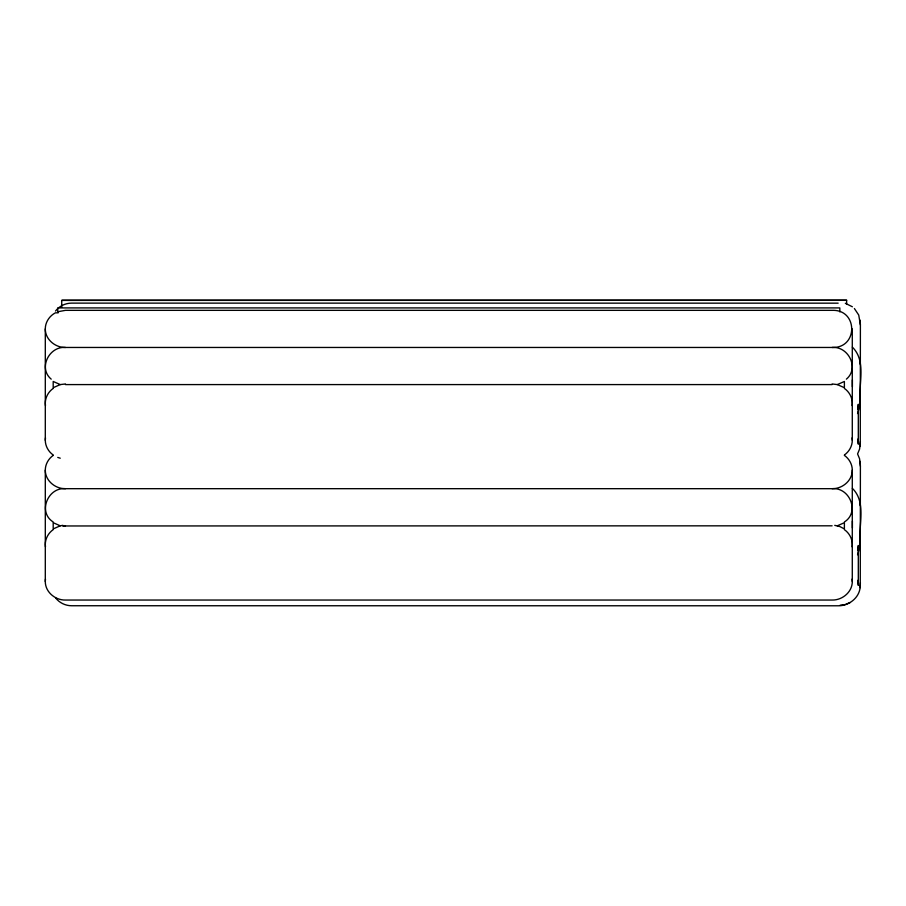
<?xml version="1.0" encoding="UTF-8"?>
<svg xmlns="http://www.w3.org/2000/svg" width="906" height="906" viewBox="0 0 906 906"><rect width="100%" height="100%" fill="white"/><g stroke="black" fill="none" stroke-linecap="round" stroke-linejoin="round"><path stroke-width="1.36" d="M61.721 307.134L61.721 300.418L62.423 300.214L846.623 300.26L846.623 304.291M852.399 386.703L852.399 379.92M852.399 527.926L852.399 521.143M860.258 403.498C857.857 385.118 867.155 361.641 852.376 347.145M860.27 443.838L860.394 324.994L858.741 315.073L854.381 308.527M860.258 544.721C857.857 526.341 867.155 502.864 852.376 488.357M860.27 585.061L860.394 466.216L859.59 458.798L857.574 453.929L859.59 449.059L860.383 441.573M857.552 413.578L860.145 404.857M860.1 446.477L860.224 444.144M857.552 554.8L860.145 546.069M55.538 597.847C59.309 602.75 65.357 605.74 71.54 605.74L838.152 605.786C849.352 605.989 860.451 597.02 860.224 585.367M860.088 406.126L860.315 402.287M860.088 547.349L860.315 543.509M860.1 587.7L860.383 582.796M53.194 454.993C48.46 451.664 45.3 446.103 45.3 440.271L45.3 328.901C45.277 322.174 49.49 315.911 55.391 312.83L58.222 312.842M45.3 440.271L45.47 437.847M844.392 455.401C849.126 458.73 852.286 464.291 852.286 470.123L852.286 581.493C852.387 592.026 842.274 600.316 832.104 600.044L65.47 600.044C55.311 600.316 45.187 592.026 45.3 581.493L45.3 470.123C45.3 464.291 48.46 458.73 53.194 455.401M45.3 581.493L45.47 579.07M57.758 311.755L65.47 310.339L832.104 310.339C858.22 309.308 858.22 348.493 832.104 347.462L65.47 347.462C49.218 346.035 37.984 368.198 51.212 379.15M852.104 405.571C853.09 398.957 849.817 392.185 844.392 388.425M852.286 328.901L852.286 440.271C852.286 446.103 849.126 451.664 844.392 454.993M852.286 470.123C852.387 480.656 842.274 488.957 832.104 488.685L65.47 488.685C47.893 487.043 37.486 512.23 53.194 521.969M852.104 546.794C853.09 540.18 849.817 533.408 844.392 529.648M857.654 409.263L858.31 404.257L858.31 444.178L857.654 439.161M857.654 550.486L858.31 545.48L858.31 585.401L857.654 580.384M55.526 311.018C59.298 306.115 65.345 303.125 71.529 303.125L838.152 303.17M846.374 379.15C859.601 368.198 848.367 346.035 832.104 347.462M53.194 388.425C47.758 392.185 44.496 398.957 45.47 405.571M53.194 529.648C47.758 533.408 44.496 540.18 45.47 546.794M844.392 521.969C860.1 512.23 849.681 487.043 832.104 488.685M845.876 604.245L850.19 602.535M60.249 384.586L53.194 387.7L53.194 381.471L60.249 384.586L65.47 383.963M60.249 525.808L53.194 528.923L53.194 522.694L60.249 525.808L62.842 525.344M837.325 384.586L844.392 381.471L844.392 387.7L837.325 384.586L832.104 383.963M837.325 525.808L844.392 522.694L844.392 528.923L839.828 526.567L834.743 525.344M846.623 300.26L61.721 300.418M845.332 604.551L840.111 605.231M62.842 525.967L832.104 525.808M65.47 384.586L832.104 384.586M65.47 347.462C55.311 347.734 45.187 339.433 45.3 328.901M65.47 488.685C55.311 488.957 45.187 480.656 45.3 470.123M62.842 525.65L65.47 525.808M57.758 457.417L60.249 458.198M845.332 303.306L852.387 306.783M852.104 437.847L852.286 440.271M852.104 579.07L852.286 581.493M860.394 324.994L860.111 320.158M860.315 364.325L860.088 360.52M860.394 466.216L860.111 461.38M860.315 505.548L860.088 501.731M839.828 311.902L839.828 307.915L57.758 307.915L57.758 311.902"/></g></svg>
